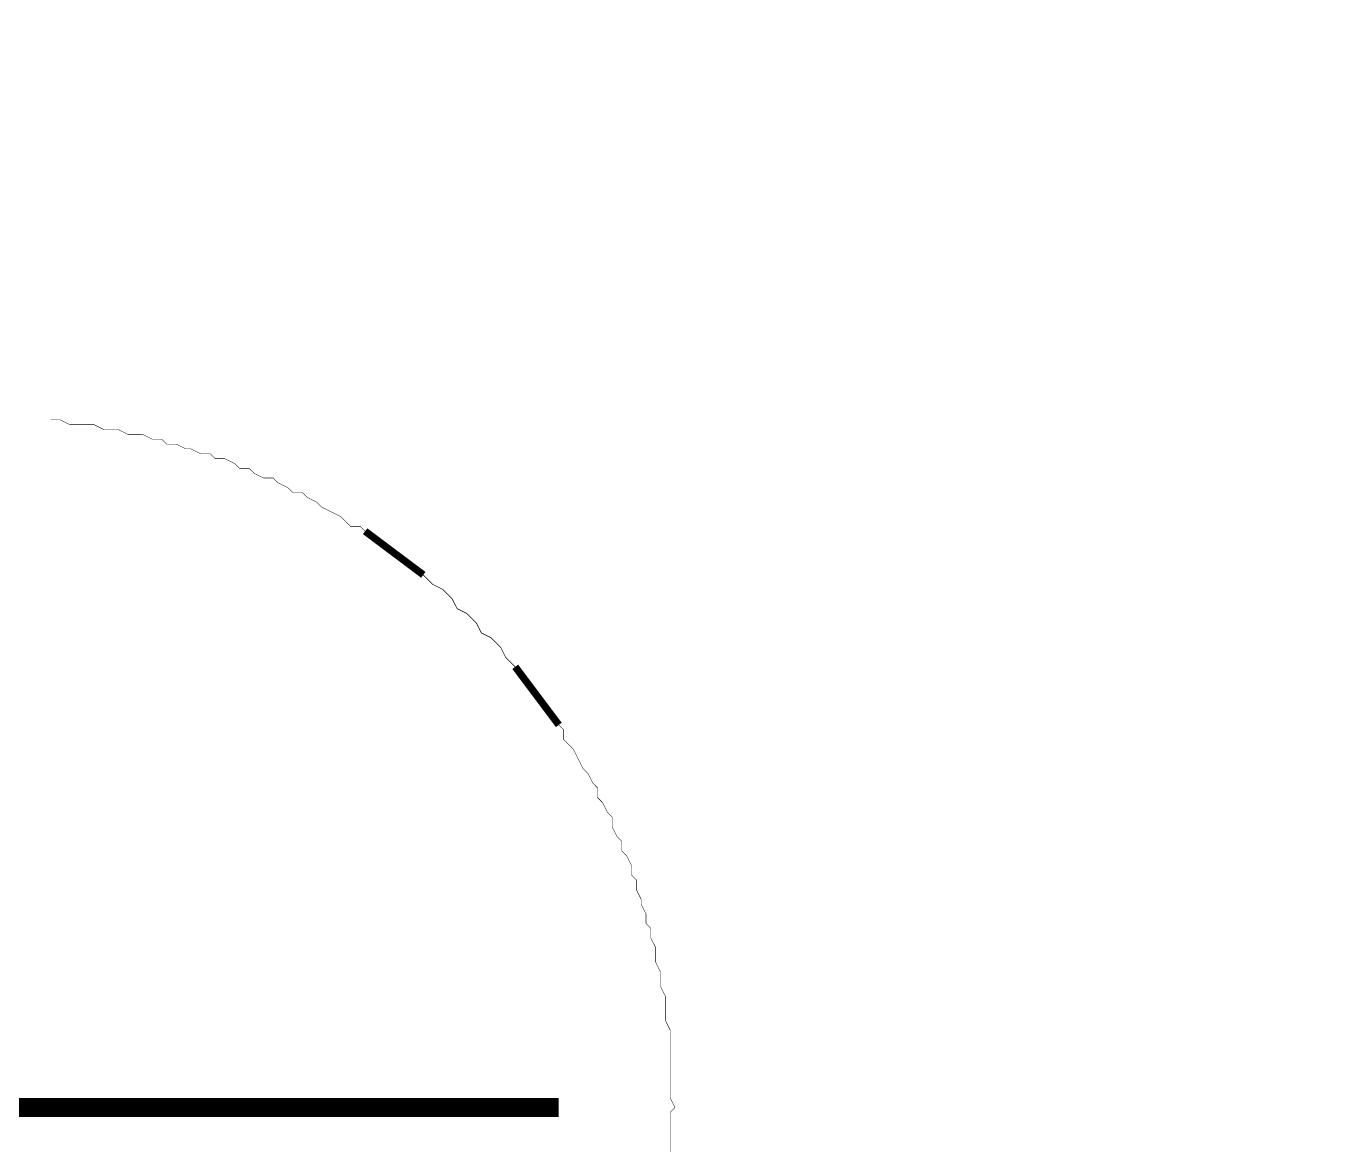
# Model space of a CAD drawing. Extents: x 0 to 595, y -1 to 841.
# Drawn here: x 392.78 to 398.49, y 172.21 to 177.1 of the extents above; entities that cross this region are included whole.
import ezdxf

# ---------------------------------------------------------------- set-up
doc = ezdxf.new("R2010")
doc.units = 0
doc.header["$MEASUREMENT"] = 0
doc.header["$XCLIPFRAME"] = 2
doc.linetypes.add('atContinuous2', pattern=[0])
doc.layers.add('at_Entity', color=7, linetype='Continuous')
picture_1 = doc.add_image_def('image1.jpg', size_in_pixel=(1446, 2048))

msp = doc.modelspace()

# ---------------------------------------------------------------- linework, layer by layer
at = {"layer": 'at_Entity', "color": 7}
for points in [[(392.889, 175.3771, 0.00212, 0.00212, 0), (392.9314, 175.3771, 0.00212, 0.00212, 0), (392.9737, 175.3559, 0.00212, 0.00212, 0), (393.0796, 175.3559, 0.00212, 0.00212, 0), (393.122, 175.3347, 0.00212, 0.00212, 0), (393.1855, 175.3347, 0.00212, 0.00212, 0), (393.2279, 175.3136, 0.00212, 0.00212, 0), (393.2914, 175.3136, 0.00212, 0.00212, 0), (393.3338, 175.2924, 0.00212, 0.00212, 0), (393.3761, 175.2924, 0.00212, 0.00212, 0), (393.3973, 175.2712, 0.00212, 0.00212, 0), (393.4397, 175.2712, 0.00212, 0.00212, 0), (393.482, 175.25, 0.00212, 0.00212, 0), (393.5032, 175.25, 0.00212, 0.00212, 0), (393.5456, 175.2288, 0.00212, 0.00212, 0), (393.5879, 175.2288, 0.00212, 0.00212, 0), (393.6091, 175.2077, 0.00212, 0.00212, 0), (393.6515, 175.2077, 0.00212, 0.00212, 0), (393.6938, 175.1865, 0.00212, 0.00212, 0), (393.715, 175.1653, 0.00212, 0.00212, 0), (393.7574, 175.1653, 0.00212, 0.00212, 0), (393.7786, 175.1441, 0.00212, 0.00212, 0), (393.8209, 175.1229, 0.00212, 0.00212, 0), (393.8633, 175.1229, 0.00212, 0.00212, 0), (393.8845, 175.1018, 0.00212, 0.00212, 0), (393.9268, 175.0806, 0.00212, 0.00212, 0), (393.948, 175.0594, 0.00212, 0.00212, 0), (393.9904, 175.0594, 0.00212, 0.00212, 0), (394.0115, 175.0382, 0.00212, 0.00212, 0), (394.0539, 175.017, 0.00212, 0.00212, 0), (394.0751, 174.9959, 0.00212, 0.00212, 0), (394.1598, 174.9535, 0.00212, 0.00212, 0), (394.2022, 174.9111, 0.00212, 0.00212, 0), (394.2445, 174.9111, 0.00212, 0.00212, 0), (394.2657, 174.89, 0.00212, 0.00212, 0), (394.5199, 174.6993, 0.00212, 0.00212, 0), (394.541, 174.6782, 0.00212, 0.00212, 0), (394.5622, 174.657, 0.00212, 0.00212, 0), (394.6046, 174.6358, 0.00212, 0.00212, 0), (394.6258, 174.6146, 0.00212, 0.00212, 0), (394.6469, 174.5934, 0.00212, 0.00212, 0), (394.6681, 174.5511, 0.00212, 0.00212, 0), (394.7105, 174.5299, 0.00212, 0.00212, 0), (394.7317, 174.5087, 0.00212, 0.00212, 0), (394.7528, 174.4875, 0.00212, 0.00212, 0), (394.774, 174.4452, 0.00212, 0.00212, 0), (394.8164, 174.424, 0.00212, 0.00212, 0), (394.8587, 174.3816, 0.00212, 0.00212, 0), (394.8799, 174.3393, 0.00212, 0.00212, 0), (394.9011, 174.3181, 0.00212, 0.00212, 0), (394.9223, 174.2969, 0.00212, 0.00212, 0), (395.1129, 174.0428, 0.00212, 0.00212, 0), (395.1341, 174.0216, 0.00212, 0.00212, 0), (395.1341, 173.9792, 0.00212, 0.00212, 0), (395.1553, 173.958, 0.00212, 0.00212, 0), (395.1764, 173.9369, 0.00212, 0.00212, 0), (395.1976, 173.8945, 0.00212, 0.00212, 0), (395.2188, 173.8521, 0.00212, 0.00212, 0), (395.24, 173.831, 0.00212, 0.00212, 0), (395.2612, 173.7886, 0.00212, 0.00212, 0), (395.2823, 173.7674, 0.00212, 0.00212, 0), (395.2823, 173.7251, 0.00212, 0.00212, 0), (395.3035, 173.7039, 0.00212, 0.00212, 0), (395.3247, 173.6615, 0.00212, 0.00212, 0), (395.3459, 173.6403, 0.00212, 0.00212, 0), (395.3459, 173.598, 0.00212, 0.00212, 0), (395.3671, 173.5556, 0.00212, 0.00212, 0), (395.3882, 173.5344, 0.00212, 0.00212, 0), (395.3882, 173.4921, 0.00212, 0.00212, 0), (395.4094, 173.4709, 0.00212, 0.00212, 0), (395.4306, 173.4285, 0.00212, 0.00212, 0), (395.4306, 173.3862, 0.00212, 0.00212, 0), (395.4518, 173.365, 0.00212, 0.00212, 0), (395.4518, 173.3226, 0.00212, 0.00212, 0), (395.473, 173.2803, 0.00212, 0.00212, 0), (395.473, 173.2591, 0.00212, 0.00212, 0), (395.4941, 173.2167, 0.00212, 0.00212, 0), (395.4941, 173.1744, 0.00212, 0.00212, 0), (395.5153, 173.1532, 0.00212, 0.00212, 0), (395.5153, 173.1108, 0.00212, 0.00212, 0), (395.5365, 173.0685, 0.00212, 0.00212, 0), (395.5365, 173.0049, 0.00212, 0.00212, 0), (395.5577, 172.9626, 0.00212, 0.00212, 0), (395.5577, 172.899, 0.00212, 0.00212, 0), (395.5789, 172.8567, 0.00212, 0.00212, 0), (395.5789, 172.7508, 0.00212, 0.00212, 0), (395.6, 172.7084, 0.00212, 0.00212, 0), (395.6, 172.4119, 0.00212, 0.00212, 0), (395.6212, 172.3695, 0.00212, 0.00212, 0), (395.6, 172.3484, 0.00212, 0.00212, 0), (395.6, 172.0518, 0.00212, 0.00212, 0)], [(392.889, 175.3771, 0.00212, 0.00212, 0), (392.9314, 175.3771, 0.00212, 0.00212, 0), (392.9737, 175.3559, 0.00212, 0.00212, 0), (393.0796, 175.3559, 0.00212, 0.00212, 0), (393.122, 175.3347, 0.00212, 0.00212, 0), (393.1855, 175.3347, 0.00212, 0.00212, 0), (393.2279, 175.3136, 0.00212, 0.00212, 0), (393.2914, 175.3136, 0.00212, 0.00212, 0), (393.3338, 175.2924, 0.00212, 0.00212, 0), (393.3761, 175.2924, 0.00212, 0.00212, 0), (393.3973, 175.2712, 0.00212, 0.00212, 0), (393.4397, 175.2712, 0.00212, 0.00212, 0), (393.482, 175.25, 0.00212, 0.00212, 0), (393.5032, 175.25, 0.00212, 0.00212, 0), (393.5456, 175.2288, 0.00212, 0.00212, 0), (393.5879, 175.2288, 0.00212, 0.00212, 0), (393.6091, 175.2077, 0.00212, 0.00212, 0), (393.6515, 175.2077, 0.00212, 0.00212, 0), (393.6938, 175.1865, 0.00212, 0.00212, 0), (393.715, 175.1653, 0.00212, 0.00212, 0), (393.7574, 175.1653, 0.00212, 0.00212, 0), (393.7786, 175.1441, 0.00212, 0.00212, 0), (393.8209, 175.1229, 0.00212, 0.00212, 0), (393.8633, 175.1229, 0.00212, 0.00212, 0), (393.8845, 175.1018, 0.00212, 0.00212, 0), (393.9268, 175.0806, 0.00212, 0.00212, 0), (393.948, 175.0594, 0.00212, 0.00212, 0), (393.9904, 175.0594, 0.00212, 0.00212, 0), (394.0115, 175.0382, 0.00212, 0.00212, 0), (394.0539, 175.017, 0.00212, 0.00212, 0), (394.0751, 174.9959, 0.00212, 0.00212, 0), (394.1598, 174.9535, 0.00212, 0.00212, 0), (394.2022, 174.9111, 0.00212, 0.00212, 0), (394.2445, 174.9111, 0.00212, 0.00212, 0), (394.2657, 174.89, 0.00212, 0.00212, 0), (394.5199, 174.6993, 0.00212, 0.00212, 0), (394.541, 174.6782, 0.00212, 0.00212, 0), (394.5622, 174.657, 0.00212, 0.00212, 0), (394.6046, 174.6358, 0.00212, 0.00212, 0), (394.6258, 174.6146, 0.00212, 0.00212, 0), (394.6469, 174.5934, 0.00212, 0.00212, 0), (394.6681, 174.5511, 0.00212, 0.00212, 0), (394.7105, 174.5299, 0.00212, 0.00212, 0), (394.7317, 174.5087, 0.00212, 0.00212, 0), (394.7528, 174.4875, 0.00212, 0.00212, 0), (394.774, 174.4452, 0.00212, 0.00212, 0), (394.8164, 174.424, 0.00212, 0.00212, 0), (394.8587, 174.3816, 0.00212, 0.00212, 0), (394.8799, 174.3393, 0.00212, 0.00212, 0), (394.9011, 174.3181, 0.00212, 0.00212, 0), (394.9223, 174.2969, 0.00212, 0.00212, 0), (395.1129, 174.0428, 0.00212, 0.00212, 0), (395.1341, 174.0216, 0.00212, 0.00212, 0), (395.1341, 173.9792, 0.00212, 0.00212, 0), (395.1553, 173.958, 0.00212, 0.00212, 0), (395.1764, 173.9369, 0.00212, 0.00212, 0), (395.1976, 173.8945, 0.00212, 0.00212, 0), (395.2188, 173.8521, 0.00212, 0.00212, 0), (395.24, 173.831, 0.00212, 0.00212, 0), (395.2612, 173.7886, 0.00212, 0.00212, 0), (395.2823, 173.7674, 0.00212, 0.00212, 0), (395.2823, 173.7251, 0.00212, 0.00212, 0), (395.3035, 173.7039, 0.00212, 0.00212, 0), (395.3247, 173.6615, 0.00212, 0.00212, 0), (395.3459, 173.6403, 0.00212, 0.00212, 0), (395.3459, 173.598, 0.00212, 0.00212, 0), (395.3671, 173.5556, 0.00212, 0.00212, 0), (395.3882, 173.5344, 0.00212, 0.00212, 0), (395.3882, 173.4921, 0.00212, 0.00212, 0), (395.4094, 173.4709, 0.00212, 0.00212, 0), (395.4306, 173.4285, 0.00212, 0.00212, 0), (395.4306, 173.3862, 0.00212, 0.00212, 0), (395.4518, 173.365, 0.00212, 0.00212, 0), (395.4518, 173.3226, 0.00212, 0.00212, 0), (395.473, 173.2803, 0.00212, 0.00212, 0), (395.473, 173.2591, 0.00212, 0.00212, 0), (395.4941, 173.2167, 0.00212, 0.00212, 0), (395.4941, 173.1744, 0.00212, 0.00212, 0), (395.5153, 173.1532, 0.00212, 0.00212, 0), (395.5153, 173.1108, 0.00212, 0.00212, 0), (395.5365, 173.0685, 0.00212, 0.00212, 0), (395.5365, 173.0049, 0.00212, 0.00212, 0), (395.5577, 172.9626, 0.00212, 0.00212, 0), (395.5577, 172.899, 0.00212, 0.00212, 0), (395.5789, 172.8567, 0.00212, 0.00212, 0), (395.5789, 172.7508, 0.00212, 0.00212, 0), (395.6, 172.7084, 0.00212, 0.00212, 0), (395.6, 172.4119, 0.00212, 0.00212, 0), (395.6212, 172.3695, 0.00212, 0.00212, 0), (395.6, 172.3484, 0.00212, 0.00212, 0), (395.6, 172.0518, 0.00212, 0.00212, 0)], [(392.889, 175.3771, 0.00212, 0.00212, 0), (392.9314, 175.3771, 0.00212, 0.00212, 0), (392.9737, 175.3559, 0.00212, 0.00212, 0), (393.0796, 175.3559, 0.00212, 0.00212, 0), (393.122, 175.3347, 0.00212, 0.00212, 0), (393.1855, 175.3347, 0.00212, 0.00212, 0), (393.2279, 175.3136, 0.00212, 0.00212, 0), (393.2914, 175.3136, 0.00212, 0.00212, 0), (393.3338, 175.2924, 0.00212, 0.00212, 0), (393.3761, 175.2924, 0.00212, 0.00212, 0), (393.3973, 175.2712, 0.00212, 0.00212, 0), (393.4397, 175.2712, 0.00212, 0.00212, 0), (393.482, 175.25, 0.00212, 0.00212, 0), (393.5032, 175.25, 0.00212, 0.00212, 0), (393.5456, 175.2288, 0.00212, 0.00212, 0), (393.5879, 175.2288, 0.00212, 0.00212, 0), (393.6091, 175.2077, 0.00212, 0.00212, 0), (393.6515, 175.2077, 0.00212, 0.00212, 0), (393.6938, 175.1865, 0.00212, 0.00212, 0), (393.715, 175.1653, 0.00212, 0.00212, 0), (393.7574, 175.1653, 0.00212, 0.00212, 0), (393.7786, 175.1441, 0.00212, 0.00212, 0), (393.8209, 175.1229, 0.00212, 0.00212, 0), (393.8633, 175.1229, 0.00212, 0.00212, 0), (393.8845, 175.1018, 0.00212, 0.00212, 0), (393.9268, 175.0806, 0.00212, 0.00212, 0), (393.948, 175.0594, 0.00212, 0.00212, 0), (393.9904, 175.0594, 0.00212, 0.00212, 0), (394.0115, 175.0382, 0.00212, 0.00212, 0), (394.0539, 175.017, 0.00212, 0.00212, 0), (394.0751, 174.9959, 0.00212, 0.00212, 0), (394.1598, 174.9535, 0.00212, 0.00212, 0), (394.2022, 174.9111, 0.00212, 0.00212, 0), (394.2445, 174.9111, 0.00212, 0.00212, 0), (394.2657, 174.89, 0.00212, 0.00212, 0), (394.5199, 174.6993, 0.00212, 0.00212, 0), (394.541, 174.6782, 0.00212, 0.00212, 0), (394.5622, 174.657, 0.00212, 0.00212, 0), (394.6046, 174.6358, 0.00212, 0.00212, 0), (394.6258, 174.6146, 0.00212, 0.00212, 0), (394.6469, 174.5934, 0.00212, 0.00212, 0), (394.6681, 174.5511, 0.00212, 0.00212, 0), (394.7105, 174.5299, 0.00212, 0.00212, 0), (394.7317, 174.5087, 0.00212, 0.00212, 0), (394.7528, 174.4875, 0.00212, 0.00212, 0), (394.774, 174.4452, 0.00212, 0.00212, 0), (394.8164, 174.424, 0.00212, 0.00212, 0), (394.8587, 174.3816, 0.00212, 0.00212, 0), (394.8799, 174.3393, 0.00212, 0.00212, 0), (394.9011, 174.3181, 0.00212, 0.00212, 0), (394.9223, 174.2969, 0.00212, 0.00212, 0), (395.1129, 174.0428, 0.00212, 0.00212, 0), (395.1341, 174.0216, 0.00212, 0.00212, 0), (395.1341, 173.9792, 0.00212, 0.00212, 0), (395.1553, 173.958, 0.00212, 0.00212, 0), (395.1764, 173.9369, 0.00212, 0.00212, 0), (395.1976, 173.8945, 0.00212, 0.00212, 0), (395.2188, 173.8521, 0.00212, 0.00212, 0), (395.24, 173.831, 0.00212, 0.00212, 0), (395.2612, 173.7886, 0.00212, 0.00212, 0), (395.2823, 173.7674, 0.00212, 0.00212, 0), (395.2823, 173.7251, 0.00212, 0.00212, 0), (395.3035, 173.7039, 0.00212, 0.00212, 0), (395.3247, 173.6615, 0.00212, 0.00212, 0), (395.3459, 173.6403, 0.00212, 0.00212, 0), (395.3459, 173.598, 0.00212, 0.00212, 0), (395.3671, 173.5556, 0.00212, 0.00212, 0), (395.3882, 173.5344, 0.00212, 0.00212, 0), (395.3882, 173.4921, 0.00212, 0.00212, 0), (395.4094, 173.4709, 0.00212, 0.00212, 0), (395.4306, 173.4285, 0.00212, 0.00212, 0), (395.4306, 173.3862, 0.00212, 0.00212, 0), (395.4518, 173.365, 0.00212, 0.00212, 0), (395.4518, 173.3226, 0.00212, 0.00212, 0), (395.473, 173.2803, 0.00212, 0.00212, 0), (395.473, 173.2591, 0.00212, 0.00212, 0), (395.4941, 173.2167, 0.00212, 0.00212, 0), (395.4941, 173.1744, 0.00212, 0.00212, 0), (395.5153, 173.1532, 0.00212, 0.00212, 0), (395.5153, 173.1108, 0.00212, 0.00212, 0), (395.5365, 173.0685, 0.00212, 0.00212, 0), (395.5365, 173.0049, 0.00212, 0.00212, 0), (395.5577, 172.9626, 0.00212, 0.00212, 0), (395.5577, 172.899, 0.00212, 0.00212, 0), (395.5789, 172.8567, 0.00212, 0.00212, 0), (395.5789, 172.7508, 0.00212, 0.00212, 0), (395.6, 172.7084, 0.00212, 0.00212, 0), (395.6, 172.4119, 0.00212, 0.00212, 0), (395.6212, 172.3695, 0.00212, 0.00212, 0), (395.6, 172.3484, 0.00212, 0.00212, 0), (395.6, 172.0518, 0.00212, 0.00212, 0)], [(392.889, 175.3771, 0.00212, 0.00212, 0), (392.9314, 175.3771, 0.00212, 0.00212, 0), (392.9737, 175.3559, 0.00212, 0.00212, 0), (393.0796, 175.3559, 0.00212, 0.00212, 0), (393.122, 175.3347, 0.00212, 0.00212, 0), (393.1855, 175.3347, 0.00212, 0.00212, 0), (393.2279, 175.3136, 0.00212, 0.00212, 0), (393.2914, 175.3136, 0.00212, 0.00212, 0), (393.3338, 175.2924, 0.00212, 0.00212, 0), (393.3761, 175.2924, 0.00212, 0.00212, 0), (393.3973, 175.2712, 0.00212, 0.00212, 0), (393.4397, 175.2712, 0.00212, 0.00212, 0), (393.482, 175.25, 0.00212, 0.00212, 0), (393.5032, 175.25, 0.00212, 0.00212, 0), (393.5456, 175.2288, 0.00212, 0.00212, 0), (393.5879, 175.2288, 0.00212, 0.00212, 0), (393.6091, 175.2077, 0.00212, 0.00212, 0), (393.6515, 175.2077, 0.00212, 0.00212, 0), (393.6938, 175.1865, 0.00212, 0.00212, 0), (393.715, 175.1653, 0.00212, 0.00212, 0), (393.7574, 175.1653, 0.00212, 0.00212, 0), (393.7786, 175.1441, 0.00212, 0.00212, 0), (393.8209, 175.1229, 0.00212, 0.00212, 0), (393.8633, 175.1229, 0.00212, 0.00212, 0), (393.8845, 175.1018, 0.00212, 0.00212, 0), (393.9268, 175.0806, 0.00212, 0.00212, 0), (393.948, 175.0594, 0.00212, 0.00212, 0), (393.9904, 175.0594, 0.00212, 0.00212, 0), (394.0115, 175.0382, 0.00212, 0.00212, 0), (394.0539, 175.017, 0.00212, 0.00212, 0), (394.0751, 174.9959, 0.00212, 0.00212, 0), (394.1598, 174.9535, 0.00212, 0.00212, 0), (394.2022, 174.9111, 0.00212, 0.00212, 0), (394.2445, 174.9111, 0.00212, 0.00212, 0), (394.2657, 174.89, 0.00212, 0.00212, 0), (394.5199, 174.6993, 0.00212, 0.00212, 0), (394.541, 174.6782, 0.00212, 0.00212, 0), (394.5622, 174.657, 0.00212, 0.00212, 0), (394.6046, 174.6358, 0.00212, 0.00212, 0), (394.6258, 174.6146, 0.00212, 0.00212, 0), (394.6469, 174.5934, 0.00212, 0.00212, 0), (394.6681, 174.5511, 0.00212, 0.00212, 0), (394.7105, 174.5299, 0.00212, 0.00212, 0), (394.7317, 174.5087, 0.00212, 0.00212, 0), (394.7528, 174.4875, 0.00212, 0.00212, 0), (394.774, 174.4452, 0.00212, 0.00212, 0), (394.8164, 174.424, 0.00212, 0.00212, 0), (394.8587, 174.3816, 0.00212, 0.00212, 0), (394.8799, 174.3393, 0.00212, 0.00212, 0), (394.9011, 174.3181, 0.00212, 0.00212, 0), (394.9223, 174.2969, 0.00212, 0.00212, 0), (395.1129, 174.0428, 0.00212, 0.00212, 0), (395.1341, 174.0216, 0.00212, 0.00212, 0), (395.1341, 173.9792, 0.00212, 0.00212, 0), (395.1553, 173.958, 0.00212, 0.00212, 0), (395.1764, 173.9369, 0.00212, 0.00212, 0), (395.1976, 173.8945, 0.00212, 0.00212, 0), (395.2188, 173.8521, 0.00212, 0.00212, 0), (395.24, 173.831, 0.00212, 0.00212, 0), (395.2612, 173.7886, 0.00212, 0.00212, 0), (395.2823, 173.7674, 0.00212, 0.00212, 0), (395.2823, 173.7251, 0.00212, 0.00212, 0), (395.3035, 173.7039, 0.00212, 0.00212, 0), (395.3247, 173.6615, 0.00212, 0.00212, 0), (395.3459, 173.6403, 0.00212, 0.00212, 0), (395.3459, 173.598, 0.00212, 0.00212, 0), (395.3671, 173.5556, 0.00212, 0.00212, 0), (395.3882, 173.5344, 0.00212, 0.00212, 0), (395.3882, 173.4921, 0.00212, 0.00212, 0), (395.4094, 173.4709, 0.00212, 0.00212, 0), (395.4306, 173.4285, 0.00212, 0.00212, 0), (395.4306, 173.3862, 0.00212, 0.00212, 0), (395.4518, 173.365, 0.00212, 0.00212, 0), (395.4518, 173.3226, 0.00212, 0.00212, 0), (395.473, 173.2803, 0.00212, 0.00212, 0), (395.473, 173.2591, 0.00212, 0.00212, 0), (395.4941, 173.2167, 0.00212, 0.00212, 0), (395.4941, 173.1744, 0.00212, 0.00212, 0), (395.5153, 173.1532, 0.00212, 0.00212, 0), (395.5153, 173.1108, 0.00212, 0.00212, 0), (395.5365, 173.0685, 0.00212, 0.00212, 0), (395.5365, 173.0049, 0.00212, 0.00212, 0), (395.5577, 172.9626, 0.00212, 0.00212, 0), (395.5577, 172.899, 0.00212, 0.00212, 0), (395.5789, 172.8567, 0.00212, 0.00212, 0), (395.5789, 172.7508, 0.00212, 0.00212, 0), (395.6, 172.7084, 0.00212, 0.00212, 0), (395.6, 172.4119, 0.00212, 0.00212, 0), (395.6212, 172.3695, 0.00212, 0.00212, 0), (395.6, 172.3484, 0.00212, 0.00212, 0), (395.6, 172.0518, 0.00212, 0.00212, 0)], [(392.889, 175.3771, 0.00212, 0.00212, 0), (392.9314, 175.3771, 0.00212, 0.00212, 0), (392.9737, 175.3559, 0.00212, 0.00212, 0), (393.0796, 175.3559, 0.00212, 0.00212, 0), (393.122, 175.3347, 0.00212, 0.00212, 0), (393.1855, 175.3347, 0.00212, 0.00212, 0), (393.2279, 175.3136, 0.00212, 0.00212, 0), (393.2914, 175.3136, 0.00212, 0.00212, 0), (393.3338, 175.2924, 0.00212, 0.00212, 0), (393.3761, 175.2924, 0.00212, 0.00212, 0), (393.3973, 175.2712, 0.00212, 0.00212, 0), (393.4397, 175.2712, 0.00212, 0.00212, 0), (393.482, 175.25, 0.00212, 0.00212, 0), (393.5032, 175.25, 0.00212, 0.00212, 0), (393.5456, 175.2288, 0.00212, 0.00212, 0), (393.5879, 175.2288, 0.00212, 0.00212, 0), (393.6091, 175.2077, 0.00212, 0.00212, 0), (393.6515, 175.2077, 0.00212, 0.00212, 0), (393.6938, 175.1865, 0.00212, 0.00212, 0), (393.715, 175.1653, 0.00212, 0.00212, 0), (393.7574, 175.1653, 0.00212, 0.00212, 0), (393.7786, 175.1441, 0.00212, 0.00212, 0), (393.8209, 175.1229, 0.00212, 0.00212, 0), (393.8633, 175.1229, 0.00212, 0.00212, 0), (393.8845, 175.1018, 0.00212, 0.00212, 0), (393.9268, 175.0806, 0.00212, 0.00212, 0), (393.948, 175.0594, 0.00212, 0.00212, 0), (393.9904, 175.0594, 0.00212, 0.00212, 0), (394.0115, 175.0382, 0.00212, 0.00212, 0), (394.0539, 175.017, 0.00212, 0.00212, 0), (394.0751, 174.9959, 0.00212, 0.00212, 0), (394.1598, 174.9535, 0.00212, 0.00212, 0), (394.2022, 174.9111, 0.00212, 0.00212, 0), (394.2445, 174.9111, 0.00212, 0.00212, 0), (394.2657, 174.89, 0.00212, 0.00212, 0), (394.5199, 174.6993, 0.00212, 0.00212, 0), (394.541, 174.6782, 0.00212, 0.00212, 0), (394.5622, 174.657, 0.00212, 0.00212, 0), (394.6046, 174.6358, 0.00212, 0.00212, 0), (394.6258, 174.6146, 0.00212, 0.00212, 0), (394.6469, 174.5934, 0.00212, 0.00212, 0), (394.6681, 174.5511, 0.00212, 0.00212, 0), (394.7105, 174.5299, 0.00212, 0.00212, 0), (394.7317, 174.5087, 0.00212, 0.00212, 0), (394.7528, 174.4875, 0.00212, 0.00212, 0), (394.774, 174.4452, 0.00212, 0.00212, 0), (394.8164, 174.424, 0.00212, 0.00212, 0), (394.8587, 174.3816, 0.00212, 0.00212, 0), (394.8799, 174.3393, 0.00212, 0.00212, 0), (394.9011, 174.3181, 0.00212, 0.00212, 0), (394.9223, 174.2969, 0.00212, 0.00212, 0), (395.1129, 174.0428, 0.00212, 0.00212, 0), (395.1341, 174.0216, 0.00212, 0.00212, 0), (395.1341, 173.9792, 0.00212, 0.00212, 0), (395.1553, 173.958, 0.00212, 0.00212, 0), (395.1764, 173.9369, 0.00212, 0.00212, 0), (395.1976, 173.8945, 0.00212, 0.00212, 0), (395.2188, 173.8521, 0.00212, 0.00212, 0), (395.24, 173.831, 0.00212, 0.00212, 0), (395.2612, 173.7886, 0.00212, 0.00212, 0), (395.2823, 173.7674, 0.00212, 0.00212, 0), (395.2823, 173.7251, 0.00212, 0.00212, 0), (395.3035, 173.7039, 0.00212, 0.00212, 0), (395.3247, 173.6615, 0.00212, 0.00212, 0), (395.3459, 173.6403, 0.00212, 0.00212, 0), (395.3459, 173.598, 0.00212, 0.00212, 0), (395.3671, 173.5556, 0.00212, 0.00212, 0), (395.3882, 173.5344, 0.00212, 0.00212, 0), (395.3882, 173.4921, 0.00212, 0.00212, 0), (395.4094, 173.4709, 0.00212, 0.00212, 0), (395.4306, 173.4285, 0.00212, 0.00212, 0), (395.4306, 173.3862, 0.00212, 0.00212, 0), (395.4518, 173.365, 0.00212, 0.00212, 0), (395.4518, 173.3226, 0.00212, 0.00212, 0), (395.473, 173.2803, 0.00212, 0.00212, 0), (395.473, 173.2591, 0.00212, 0.00212, 0), (395.4941, 173.2167, 0.00212, 0.00212, 0), (395.4941, 173.1744, 0.00212, 0.00212, 0), (395.5153, 173.1532, 0.00212, 0.00212, 0), (395.5153, 173.1108, 0.00212, 0.00212, 0), (395.5365, 173.0685, 0.00212, 0.00212, 0), (395.5365, 173.0049, 0.00212, 0.00212, 0), (395.5577, 172.9626, 0.00212, 0.00212, 0), (395.5577, 172.899, 0.00212, 0.00212, 0), (395.5789, 172.8567, 0.00212, 0.00212, 0), (395.5789, 172.7508, 0.00212, 0.00212, 0), (395.6, 172.7084, 0.00212, 0.00212, 0), (395.6, 172.4119, 0.00212, 0.00212, 0), (395.6212, 172.3695, 0.00212, 0.00212, 0), (395.6, 172.3484, 0.00212, 0.00212, 0), (395.6, 172.0518, 0.00212, 0.00212, 0)], [(392.889, 175.3771, 0.00212, 0.00212, 0), (392.9314, 175.3771, 0.00212, 0.00212, 0), (392.9737, 175.3559, 0.00212, 0.00212, 0), (393.0796, 175.3559, 0.00212, 0.00212, 0), (393.122, 175.3347, 0.00212, 0.00212, 0), (393.1855, 175.3347, 0.00212, 0.00212, 0), (393.2279, 175.3136, 0.00212, 0.00212, 0), (393.2914, 175.3136, 0.00212, 0.00212, 0), (393.3338, 175.2924, 0.00212, 0.00212, 0), (393.3761, 175.2924, 0.00212, 0.00212, 0), (393.3973, 175.2712, 0.00212, 0.00212, 0), (393.4397, 175.2712, 0.00212, 0.00212, 0), (393.482, 175.25, 0.00212, 0.00212, 0), (393.5032, 175.25, 0.00212, 0.00212, 0), (393.5456, 175.2288, 0.00212, 0.00212, 0), (393.5879, 175.2288, 0.00212, 0.00212, 0), (393.6091, 175.2077, 0.00212, 0.00212, 0), (393.6515, 175.2077, 0.00212, 0.00212, 0), (393.6938, 175.1865, 0.00212, 0.00212, 0), (393.715, 175.1653, 0.00212, 0.00212, 0), (393.7574, 175.1653, 0.00212, 0.00212, 0), (393.7786, 175.1441, 0.00212, 0.00212, 0), (393.8209, 175.1229, 0.00212, 0.00212, 0), (393.8633, 175.1229, 0.00212, 0.00212, 0), (393.8845, 175.1018, 0.00212, 0.00212, 0), (393.9268, 175.0806, 0.00212, 0.00212, 0), (393.948, 175.0594, 0.00212, 0.00212, 0), (393.9904, 175.0594, 0.00212, 0.00212, 0), (394.0115, 175.0382, 0.00212, 0.00212, 0), (394.0539, 175.017, 0.00212, 0.00212, 0), (394.0751, 174.9959, 0.00212, 0.00212, 0), (394.1598, 174.9535, 0.00212, 0.00212, 0), (394.2022, 174.9111, 0.00212, 0.00212, 0), (394.2445, 174.9111, 0.00212, 0.00212, 0), (394.2657, 174.89, 0.00212, 0.00212, 0), (394.5199, 174.6993, 0.00212, 0.00212, 0), (394.541, 174.6782, 0.00212, 0.00212, 0), (394.5622, 174.657, 0.00212, 0.00212, 0), (394.6046, 174.6358, 0.00212, 0.00212, 0), (394.6258, 174.6146, 0.00212, 0.00212, 0), (394.6469, 174.5934, 0.00212, 0.00212, 0), (394.6681, 174.5511, 0.00212, 0.00212, 0), (394.7105, 174.5299, 0.00212, 0.00212, 0), (394.7317, 174.5087, 0.00212, 0.00212, 0), (394.7528, 174.4875, 0.00212, 0.00212, 0), (394.774, 174.4452, 0.00212, 0.00212, 0), (394.8164, 174.424, 0.00212, 0.00212, 0), (394.8587, 174.3816, 0.00212, 0.00212, 0), (394.8799, 174.3393, 0.00212, 0.00212, 0), (394.9011, 174.3181, 0.00212, 0.00212, 0), (394.9223, 174.2969, 0.00212, 0.00212, 0), (395.1129, 174.0428, 0.00212, 0.00212, 0), (395.1341, 174.0216, 0.00212, 0.00212, 0), (395.1341, 173.9792, 0.00212, 0.00212, 0), (395.1553, 173.958, 0.00212, 0.00212, 0), (395.1764, 173.9369, 0.00212, 0.00212, 0), (395.1976, 173.8945, 0.00212, 0.00212, 0), (395.2188, 173.8521, 0.00212, 0.00212, 0), (395.24, 173.831, 0.00212, 0.00212, 0), (395.2612, 173.7886, 0.00212, 0.00212, 0), (395.2823, 173.7674, 0.00212, 0.00212, 0), (395.2823, 173.7251, 0.00212, 0.00212, 0), (395.3035, 173.7039, 0.00212, 0.00212, 0), (395.3247, 173.6615, 0.00212, 0.00212, 0), (395.3459, 173.6403, 0.00212, 0.00212, 0), (395.3459, 173.598, 0.00212, 0.00212, 0), (395.3671, 173.5556, 0.00212, 0.00212, 0), (395.3882, 173.5344, 0.00212, 0.00212, 0), (395.3882, 173.4921, 0.00212, 0.00212, 0), (395.4094, 173.4709, 0.00212, 0.00212, 0), (395.4306, 173.4285, 0.00212, 0.00212, 0), (395.4306, 173.3862, 0.00212, 0.00212, 0), (395.4518, 173.365, 0.00212, 0.00212, 0), (395.4518, 173.3226, 0.00212, 0.00212, 0), (395.473, 173.2803, 0.00212, 0.00212, 0), (395.473, 173.2591, 0.00212, 0.00212, 0), (395.4941, 173.2167, 0.00212, 0.00212, 0), (395.4941, 173.1744, 0.00212, 0.00212, 0), (395.5153, 173.1532, 0.00212, 0.00212, 0), (395.5153, 173.1108, 0.00212, 0.00212, 0), (395.5365, 173.0685, 0.00212, 0.00212, 0), (395.5365, 173.0049, 0.00212, 0.00212, 0), (395.5577, 172.9626, 0.00212, 0.00212, 0), (395.5577, 172.899, 0.00212, 0.00212, 0), (395.5789, 172.8567, 0.00212, 0.00212, 0), (395.5789, 172.7508, 0.00212, 0.00212, 0), (395.6, 172.7084, 0.00212, 0.00212, 0), (395.6, 172.4119, 0.00212, 0.00212, 0), (395.6212, 172.3695, 0.00212, 0.00212, 0), (395.6, 172.3484, 0.00212, 0.00212, 0), (395.6, 172.0518, 0.00212, 0.00212, 0)], [(392.889, 175.3771, 0.00212, 0.00212, 0), (392.9314, 175.3771, 0.00212, 0.00212, 0), (392.9737, 175.3559, 0.00212, 0.00212, 0), (393.0796, 175.3559, 0.00212, 0.00212, 0), (393.122, 175.3347, 0.00212, 0.00212, 0), (393.1855, 175.3347, 0.00212, 0.00212, 0), (393.2279, 175.3136, 0.00212, 0.00212, 0), (393.2914, 175.3136, 0.00212, 0.00212, 0), (393.3338, 175.2924, 0.00212, 0.00212, 0), (393.3761, 175.2924, 0.00212, 0.00212, 0), (393.3973, 175.2712, 0.00212, 0.00212, 0), (393.4397, 175.2712, 0.00212, 0.00212, 0), (393.482, 175.25, 0.00212, 0.00212, 0), (393.5032, 175.25, 0.00212, 0.00212, 0), (393.5456, 175.2288, 0.00212, 0.00212, 0), (393.5879, 175.2288, 0.00212, 0.00212, 0), (393.6091, 175.2077, 0.00212, 0.00212, 0), (393.6515, 175.2077, 0.00212, 0.00212, 0), (393.6938, 175.1865, 0.00212, 0.00212, 0), (393.715, 175.1653, 0.00212, 0.00212, 0), (393.7574, 175.1653, 0.00212, 0.00212, 0), (393.7786, 175.1441, 0.00212, 0.00212, 0), (393.8209, 175.1229, 0.00212, 0.00212, 0), (393.8633, 175.1229, 0.00212, 0.00212, 0), (393.8845, 175.1018, 0.00212, 0.00212, 0), (393.9268, 175.0806, 0.00212, 0.00212, 0), (393.948, 175.0594, 0.00212, 0.00212, 0), (393.9904, 175.0594, 0.00212, 0.00212, 0), (394.0115, 175.0382, 0.00212, 0.00212, 0), (394.0539, 175.017, 0.00212, 0.00212, 0), (394.0751, 174.9959, 0.00212, 0.00212, 0), (394.1598, 174.9535, 0.00212, 0.00212, 0), (394.2022, 174.9111, 0.00212, 0.00212, 0), (394.2445, 174.9111, 0.00212, 0.00212, 0), (394.2657, 174.89, 0.00212, 0.00212, 0)], [(394.2657, 174.89, 0.0318, 0.0318, 0), (394.5199, 174.6993, 0.0318, 0.0318, 0)], [(394.5199, 174.6993, 0.003, 0.003, 0), (394.541, 174.6782, 0.003, 0.003, 0), (394.5622, 174.657, 0.003, 0.003, 0), (394.6046, 174.6358, 0.003, 0.003, 0), (394.6258, 174.6146, 0.003, 0.003, 0), (394.6469, 174.5934, 0.003, 0.003, 0), (394.6681, 174.5511, 0.003, 0.003, 0), (394.7105, 174.5299, 0.003, 0.003, 0), (394.7317, 174.5087, 0.003, 0.003, 0), (394.7528, 174.4875, 0.003, 0.003, 0), (394.774, 174.4452, 0.003, 0.003, 0), (394.8164, 174.424, 0.003, 0.003, 0), (394.8587, 174.3816, 0.003, 0.003, 0), (394.8799, 174.3393, 0.003, 0.003, 0), (394.9011, 174.3181, 0.003, 0.003, 0), (394.9223, 174.2969, 0.003, 0.003, 0)], [(394.9223, 174.2969, 0.0318, 0.0318, 0), (395.1129, 174.0428, 0.0318, 0.0318, 0)], [(395.1129, 174.0428, 0.00212, 0.00212, 0), (395.1341, 174.0216, 0.00212, 0.00212, 0), (395.1341, 173.9792, 0.00212, 0.00212, 0), (395.1553, 173.958, 0.00212, 0.00212, 0), (395.1764, 173.9369, 0.00212, 0.00212, 0), (395.1976, 173.8945, 0.00212, 0.00212, 0), (395.2188, 173.8521, 0.00212, 0.00212, 0), (395.24, 173.831, 0.00212, 0.00212, 0), (395.2612, 173.7886, 0.00212, 0.00212, 0), (395.2823, 173.7674, 0.00212, 0.00212, 0), (395.2823, 173.7251, 0.00212, 0.00212, 0), (395.3035, 173.7039, 0.00212, 0.00212, 0), (395.3247, 173.6615, 0.00212, 0.00212, 0), (395.3459, 173.6403, 0.00212, 0.00212, 0), (395.3459, 173.598, 0.00212, 0.00212, 0), (395.3671, 173.5556, 0.00212, 0.00212, 0), (395.3882, 173.5344, 0.00212, 0.00212, 0), (395.3882, 173.4921, 0.00212, 0.00212, 0), (395.4094, 173.4709, 0.00212, 0.00212, 0), (395.4306, 173.4285, 0.00212, 0.00212, 0), (395.4306, 173.3862, 0.00212, 0.00212, 0), (395.4518, 173.365, 0.00212, 0.00212, 0), (395.4518, 173.3226, 0.00212, 0.00212, 0), (395.473, 173.2803, 0.00212, 0.00212, 0), (395.473, 173.2591, 0.00212, 0.00212, 0), (395.4941, 173.2167, 0.00212, 0.00212, 0), (395.4941, 173.1744, 0.00212, 0.00212, 0), (395.5153, 173.1532, 0.00212, 0.00212, 0), (395.5153, 173.1108, 0.00212, 0.00212, 0), (395.5365, 173.0685, 0.00212, 0.00212, 0), (395.5365, 173.0049, 0.00212, 0.00212, 0), (395.5577, 172.9626, 0.00212, 0.00212, 0), (395.5577, 172.899, 0.00212, 0.00212, 0), (395.5789, 172.8567, 0.00212, 0.00212, 0), (395.5789, 172.7508, 0.00212, 0.00212, 0), (395.6, 172.7084, 0.00212, 0.00212, 0), (395.6, 172.4119, 0.00212, 0.00212, 0), (395.6212, 172.3695, 0.00212, 0.00212, 0), (395.6, 172.3484, 0.00212, 0.00212, 0), (395.6, 172.0518, 0.00212, 0.00212, 0)], [(392.6137, 172.3695, 0.0822, 0.0822, 0), (395.1129, 172.3695, 0.0822, 0.0822, 0)]]:
    msp.add_lwpolyline(points, format="xyseb", dxfattribs=at)
at = {"layer": 'at_Entity', "color": 7, "linetype": 'atContinuous2'}
msp.add_circle((391.3839, 172.5478), 81.8383, dxfattribs=at)
for centre, radius, start, end in [((392.6464, 172.4064), 83.0311, 359.974589, 90.022604), ((392.5374, 172.4555), 83.1443, 270.037968, 359.940768)]:
    msp.add_arc(centre, radius, start, end, dxfattribs=at)

# ---------------------------------------------------------------- pictures from other files: only their frames are drawn
image = msp.add_image(picture_1, insert=(0, 0.0068), size_in_units=(594.459, 841.5449))
image.set_boundary_path([(0.02575, 2047.98345), (1446.02584, 2047.98345), (1446.02584, -0.01657), (0.02575, -0.01657), (0.02575, 2047.98345)])

doc.saveas('drawing.dxf')
